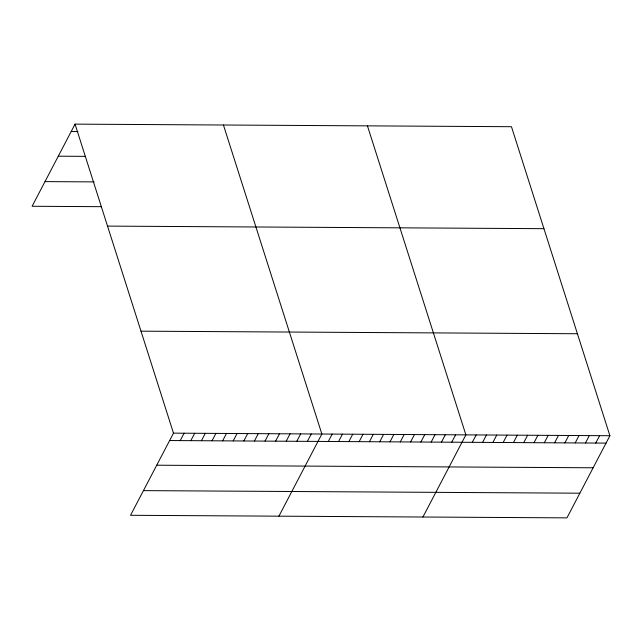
<?xml version="1.0" encoding="UTF-8"?>
<svg xmlns="http://www.w3.org/2000/svg" width="642" height="642" viewBox="0 0 642 642"><rect width="100%" height="100%" fill="white"/><g stroke="black" fill="none" stroke-linecap="round" stroke-linejoin="round"><path stroke-width="0.96" d="M75.05 124.131L173.484 433.149L130.535 515.293L566.95 517.869L609.9 435.725L511.465 126.707L75.05 124.131L32.1 206.275L101.476 206.684M180.217 440.597L184.085 433.206M190.818 440.661L194.686 433.27M201.419 440.725L205.28 433.334M212.012 440.789L215.881 433.398M222.613 440.853L226.482 433.454M233.215 440.91L237.075 433.519M243.816 440.974L247.676 433.583M254.409 441.038L258.277 433.647M265.01 441.102L268.87 433.711M275.611 441.166L279.471 433.767M286.204 441.223L290.072 433.832M296.805 441.287L300.673 433.896M307.406 441.351L311.266 433.96M278.917 516.176L321.867 434.024L223.432 125.005M328.287 441.471L332.155 434.08M338.575 441.536L342.443 434.144M348.863 441.592L352.731 434.201M359.151 441.656L363.011 434.265M369.439 441.72L373.299 434.321M379.727 441.776L383.587 434.385M390.007 441.84L393.875 434.449M400.295 441.897L404.163 434.506M410.583 441.961L414.451 434.57M420.871 442.017L424.739 434.626M431.159 442.081L435.019 434.69M441.447 442.145L445.307 434.746M451.735 442.202L455.595 434.811M422.934 517.019L465.883 434.875L367.449 125.856M472.303 442.322L476.171 434.931M482.591 442.386L486.459 434.995M492.879 442.442L496.748 435.051M503.168 442.507L507.028 435.116M513.456 442.571L517.316 435.172M523.744 442.627L527.604 435.236M534.024 442.691L537.892 435.3M544.312 442.747L548.18 435.356M554.6 442.811L558.468 435.42M564.888 442.868L568.756 435.477M575.176 442.932L579.036 435.541M585.464 442.988L589.324 435.597M595.752 443.052L599.612 435.661M71.182 131.522L77.931 131.562M58.286 156.191L85.266 156.351M44.996 181.606L94.133 181.895M107.535 226.104L543.943 228.68M140.999 331.168L577.415 333.744M173.484 433.149L609.9 435.725M169.624 440.54L606.032 443.116M156.72 465.209L593.136 467.785M143.439 490.624L579.846 493.2"/></g></svg>
